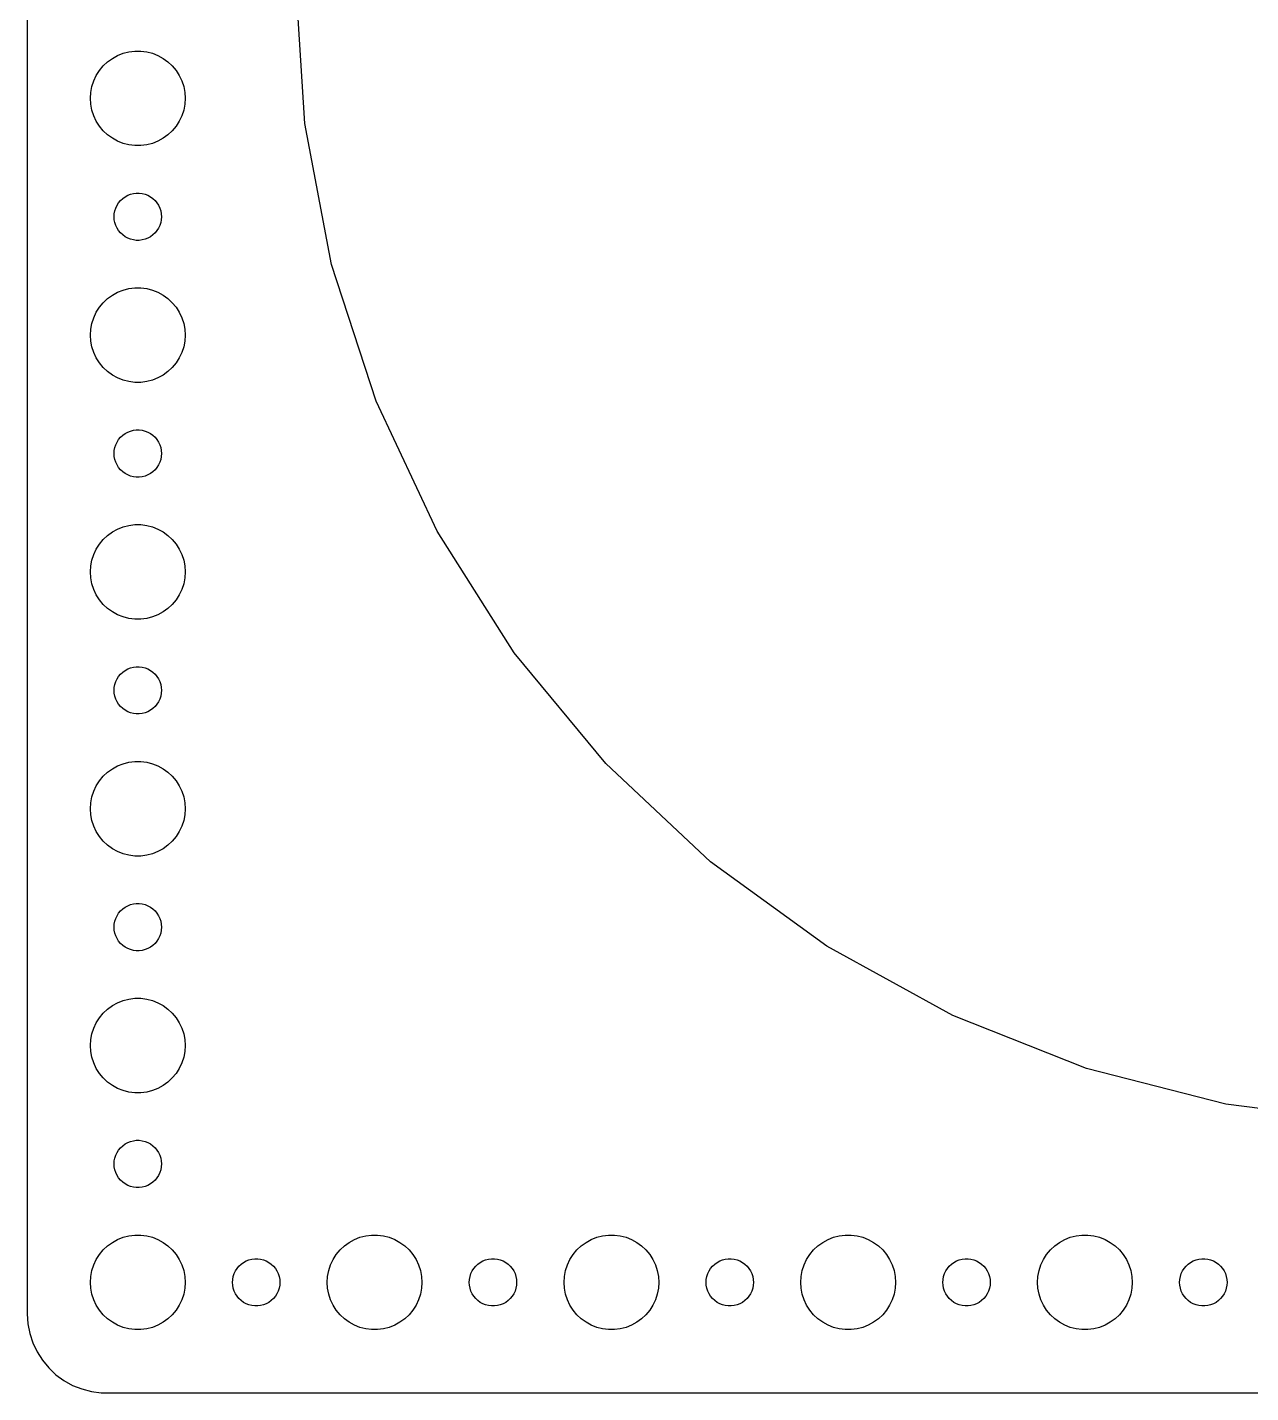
# Model space of a CAD drawing. Header units: metres. Extents: x -314 to 314, y -89 to 89.
# Drawn here: x -314.5 to -237, y -89.5 to -3 of the extents above; entities that cross this region are included whole.
import ezdxf

# ---------------------------------------------------------------- set-up
doc = ezdxf.new("R2010")
doc.units = ezdxf.units.M

msp = doc.modelspace()

# ---------------------------------------------------------------- linework, layer by layer
for p, q in [((-314.5, 84.5), (-314.5, -84.5)), ((-296.928, -9.08665), (-297.5, 0)), ((-309.687, -5.44635), (-309.412, -5.18845)), ((-309.412, -5.18845), (-309.107, -4.96701)), ((-309.107, -4.96701), (-308.777, -4.78551)), ((-308.777, -4.78551), (-308.427, -4.64682)), ((-308.427, -4.64682), (-308.062, -4.55313)), ((-308.062, -4.55313), (-307.688, -4.50591)), ((-307.688, -4.50591), (-307.312, -4.50591)), ((-307.312, -4.50591), (-306.938, -4.55313)), ((-306.938, -4.55313), (-306.573, -4.64682)), ((-306.573, -4.64682), (-306.223, -4.78551)), ((-306.223, -4.78551), (-305.893, -4.96701)), ((-305.893, -4.96701), (-305.588, -5.18845)), ((-305.588, -5.18845), (-305.313, -5.44635)), ((-310.129, -6.05473), (-309.927, -5.73663)), ((-309.927, -5.73663), (-309.687, -5.44635)), ((-305.313, -5.44635), (-305.073, -5.73663)), ((-305.073, -5.73663), (-304.871, -6.05473)), ((-310.476, -7.12399), (-310.406, -6.75392)), ((-310.406, -6.75392), (-310.289, -6.39561)), ((-310.289, -6.39561), (-310.129, -6.05473)), ((-304.871, -6.05473), (-304.711, -6.39561)), ((-304.711, -6.39561), (-304.594, -6.75392)), ((-304.594, -6.75392), (-304.524, -7.12399)), ((-310.5, -7.5), (-310.476, -7.12399)), ((-310.476, -7.87599), (-310.5, -7.5)), ((-304.524, -7.12399), (-304.5, -7.5)), ((-304.5, -7.5), (-304.524, -7.87599)), ((-310.406, -8.24606), (-310.476, -7.87599)), ((-310.289, -8.60437), (-310.406, -8.24606)), ((-310.129, -8.94525), (-310.289, -8.60437)), ((-304.711, -8.60437), (-304.871, -8.94525)), ((-304.594, -8.24606), (-304.711, -8.60437)), ((-304.524, -7.87599), (-304.594, -8.24606)), ((-309.927, -9.26335), (-310.129, -8.94525)), ((-309.687, -9.55363), (-309.927, -9.26335)), ((-305.073, -9.26335), (-305.313, -9.55363)), ((-304.871, -8.94525), (-305.073, -9.26335)), ((-295.222, -18.03), (-296.928, -9.08665)), ((-309.412, -9.81154), (-309.687, -9.55363)), ((-309.107, -10.033), (-309.412, -9.81154)), ((-308.777, -10.2145), (-309.107, -10.033)), ((-308.427, -10.3532), (-308.777, -10.2145)), ((-308.062, -10.4469), (-308.427, -10.3532)), ((-306.573, -10.3532), (-306.938, -10.4469)), ((-306.223, -10.2145), (-306.573, -10.3532)), ((-305.893, -10.033), (-306.223, -10.2145)), ((-305.588, -9.81154), (-305.893, -10.033)), ((-305.313, -9.55363), (-305.588, -9.81154)), ((-307.688, -10.4941), (-308.062, -10.4469)), ((-307.312, -10.4941), (-307.688, -10.4941)), ((-306.938, -10.4469), (-307.312, -10.4941)), ((-308.456, -13.8442), (-308.304, -13.7335)), ((-308.304, -13.7335), (-308.139, -13.6427)), ((-308.139, -13.6427), (-307.964, -13.5734)), ((-307.964, -13.5734), (-307.781, -13.5266)), ((-307.781, -13.5266), (-307.594, -13.5029)), ((-307.594, -13.5029), (-307.406, -13.5029)), ((-307.406, -13.5029), (-307.219, -13.5266)), ((-307.219, -13.5266), (-307.036, -13.5734)), ((-307.036, -13.5734), (-306.861, -13.6427)), ((-306.861, -13.6427), (-306.696, -13.7335)), ((-306.696, -13.7335), (-306.544, -13.8442)), ((-308.988, -14.812), (-308.953, -14.627)), ((-308.953, -14.627), (-308.895, -14.4478)), ((-308.895, -14.4478), (-308.814, -14.2774)), ((-308.814, -14.2774), (-308.714, -14.1183)), ((-308.714, -14.1183), (-308.593, -13.9732)), ((-308.593, -13.9732), (-308.456, -13.8442)), ((-306.544, -13.8442), (-306.407, -13.9732)), ((-306.407, -13.9732), (-306.286, -14.1183)), ((-306.286, -14.1183), (-306.186, -14.2774)), ((-306.186, -14.2774), (-306.105, -14.4478)), ((-306.105, -14.4478), (-306.047, -14.627)), ((-306.047, -14.627), (-306.012, -14.812)), ((-309, -15), (-308.988, -14.812)), ((-308.988, -15.188), (-309, -15)), ((-308.953, -15.373), (-308.988, -15.188)), ((-308.895, -15.5522), (-308.953, -15.373)), ((-308.814, -15.7226), (-308.895, -15.5522)), ((-306.105, -15.5522), (-306.186, -15.7226)), ((-306.047, -15.373), (-306.105, -15.5522)), ((-306.012, -15.188), (-306.047, -15.373)), ((-306.012, -14.812), (-306, -15)), ((-306, -15), (-306.012, -15.188)), ((-308.714, -15.8817), (-308.814, -15.7226)), ((-308.593, -16.0268), (-308.714, -15.8817)), ((-308.456, -16.1558), (-308.593, -16.0268)), ((-308.304, -16.2665), (-308.456, -16.1558)), ((-308.139, -16.3572), (-308.304, -16.2665)), ((-307.964, -16.4266), (-308.139, -16.3572)), ((-307.781, -16.4734), (-307.964, -16.4266)), ((-307.036, -16.4266), (-307.219, -16.4734)), ((-306.861, -16.3572), (-307.036, -16.4266)), ((-306.696, -16.2665), (-306.861, -16.3572)), ((-306.544, -16.1558), (-306.696, -16.2665)), ((-306.407, -16.0268), (-306.544, -16.1558)), ((-306.286, -15.8817), (-306.407, -16.0268)), ((-306.186, -15.7226), (-306.286, -15.8817)), ((-307.594, -16.497), (-307.781, -16.4734)), ((-307.406, -16.497), (-307.594, -16.497)), ((-307.219, -16.4734), (-307.406, -16.497)), ((-292.409, -26.689), (-295.222, -18.03)), ((-309.107, -19.967), (-308.777, -19.7855)), ((-308.777, -19.7855), (-308.427, -19.6468)), ((-308.427, -19.6468), (-308.062, -19.5531)), ((-308.062, -19.5531), (-307.688, -19.5059)), ((-307.688, -19.5059), (-307.312, -19.5059)), ((-307.312, -19.5059), (-306.938, -19.5531)), ((-306.938, -19.5531), (-306.573, -19.6468)), ((-306.573, -19.6468), (-306.223, -19.7855)), ((-306.223, -19.7855), (-305.893, -19.967)), ((-310.129, -21.0547), (-309.927, -20.7366)), ((-309.927, -20.7366), (-309.687, -20.4464)), ((-309.687, -20.4464), (-309.412, -20.1884)), ((-309.412, -20.1884), (-309.107, -19.967)), ((-305.893, -19.967), (-305.588, -20.1884)), ((-305.588, -20.1884), (-305.313, -20.4464)), ((-305.313, -20.4464), (-305.073, -20.7366)), ((-305.073, -20.7366), (-304.871, -21.0547)), ((-310.406, -21.7539), (-310.289, -21.3956)), ((-310.289, -21.3956), (-310.129, -21.0547)), ((-304.871, -21.0547), (-304.711, -21.3956)), ((-304.711, -21.3956), (-304.594, -21.7539)), ((-310.5, -22.5), (-310.476, -22.124)), ((-310.476, -22.124), (-310.406, -21.7539)), ((-304.594, -21.7539), (-304.524, -22.124)), ((-304.524, -22.124), (-304.5, -22.5)), ((-310.476, -22.876), (-310.5, -22.5)), ((-310.406, -23.2461), (-310.476, -22.876)), ((-310.289, -23.6044), (-310.406, -23.2461)), ((-304.594, -23.2461), (-304.711, -23.6044)), ((-304.524, -22.876), (-304.594, -23.2461)), ((-304.5, -22.5), (-304.524, -22.876)), ((-310.129, -23.9453), (-310.289, -23.6044)), ((-309.927, -24.2634), (-310.129, -23.9453)), ((-304.871, -23.9453), (-305.073, -24.2634)), ((-304.711, -23.6044), (-304.871, -23.9453)), ((-309.687, -24.5536), (-309.927, -24.2634)), ((-309.412, -24.8115), (-309.687, -24.5536)), ((-309.107, -25.033), (-309.412, -24.8115)), ((-308.777, -25.2145), (-309.107, -25.033)), ((-305.893, -25.033), (-306.223, -25.2145)), ((-305.588, -24.8115), (-305.893, -25.033)), ((-305.313, -24.5536), (-305.588, -24.8115)), ((-305.073, -24.2634), (-305.313, -24.5536)), ((-308.427, -25.3532), (-308.777, -25.2145)), ((-308.062, -25.4469), (-308.427, -25.3532)), ((-307.688, -25.4941), (-308.062, -25.4469)), ((-307.312, -25.4941), (-307.688, -25.4941)), ((-306.938, -25.4469), (-307.312, -25.4941)), ((-306.573, -25.3532), (-306.938, -25.4469)), ((-306.223, -25.2145), (-306.573, -25.3532)), ((-288.532, -34.9271), (-292.409, -26.689)), ((-307.964, -28.5734), (-307.781, -28.5266)), ((-307.781, -28.5266), (-307.594, -28.503)), ((-307.594, -28.503), (-307.406, -28.503)), ((-307.406, -28.503), (-307.219, -28.5266)), ((-307.219, -28.5266), (-307.036, -28.5734)), ((-308.895, -29.4478), (-308.814, -29.2774)), ((-308.814, -29.2774), (-308.714, -29.1183)), ((-308.714, -29.1183), (-308.593, -28.9732)), ((-308.593, -28.9732), (-308.456, -28.8442)), ((-308.456, -28.8442), (-308.304, -28.7335)), ((-308.304, -28.7335), (-308.139, -28.6427)), ((-308.139, -28.6427), (-307.964, -28.5734)), ((-307.036, -28.5734), (-306.861, -28.6427)), ((-306.861, -28.6427), (-306.696, -28.7335)), ((-306.696, -28.7335), (-306.544, -28.8442)), ((-306.544, -28.8442), (-306.407, -28.9732)), ((-306.407, -28.9732), (-306.286, -29.1183)), ((-306.286, -29.1183), (-306.186, -29.2774)), ((-306.186, -29.2774), (-306.105, -29.4478)), ((-309, -30), (-308.988, -29.812)), ((-308.988, -30.188), (-309, -30)), ((-308.988, -29.812), (-308.953, -29.627)), ((-308.953, -30.373), (-308.988, -30.188)), ((-308.953, -29.627), (-308.895, -29.4478)), ((-306.105, -29.4478), (-306.047, -29.627)), ((-306.047, -29.627), (-306.012, -29.812)), ((-306.012, -30.188), (-306.047, -30.373)), ((-306.012, -29.812), (-306, -30)), ((-306, -30), (-306.012, -30.188)), ((-308.895, -30.5522), (-308.953, -30.373)), ((-308.814, -30.7226), (-308.895, -30.5522)), ((-308.714, -30.8817), (-308.814, -30.7226)), ((-308.593, -31.0268), (-308.714, -30.8817)), ((-308.456, -31.1558), (-308.593, -31.0268)), ((-306.407, -31.0268), (-306.544, -31.1558)), ((-306.286, -30.8817), (-306.407, -31.0268)), ((-306.186, -30.7226), (-306.286, -30.8817)), ((-306.105, -30.5522), (-306.186, -30.7226)), ((-306.047, -30.373), (-306.105, -30.5522)), ((-308.304, -31.2665), (-308.456, -31.1558)), ((-308.139, -31.3572), (-308.304, -31.2665)), ((-307.964, -31.4266), (-308.139, -31.3572)), ((-307.781, -31.4734), (-307.964, -31.4266)), ((-307.594, -31.497), (-307.781, -31.4734)), ((-307.406, -31.497), (-307.594, -31.497)), ((-307.219, -31.4734), (-307.406, -31.497)), ((-307.036, -31.4266), (-307.219, -31.4734)), ((-306.861, -31.3572), (-307.036, -31.4266)), ((-306.696, -31.2665), (-306.861, -31.3572)), ((-306.544, -31.1558), (-306.696, -31.2665)), ((-308.427, -34.6468), (-308.062, -34.5531)), ((-308.062, -34.5531), (-307.688, -34.5059)), ((-307.688, -34.5059), (-307.312, -34.5059)), ((-307.312, -34.5059), (-306.938, -34.5531)), ((-306.938, -34.5531), (-306.573, -34.6468)), ((-309.927, -35.7366), (-309.687, -35.4464)), ((-309.687, -35.4464), (-309.412, -35.1885)), ((-309.412, -35.1885), (-309.107, -34.967)), ((-309.107, -34.967), (-308.777, -34.7855)), ((-308.777, -34.7855), (-308.427, -34.6468)), ((-306.573, -34.6468), (-306.223, -34.7855)), ((-306.223, -34.7855), (-305.893, -34.967)), ((-305.893, -34.967), (-305.588, -35.1885)), ((-305.588, -35.1885), (-305.313, -35.4464)), ((-305.313, -35.4464), (-305.073, -35.7366)), ((-283.654, -42.6144), (-288.532, -34.9271)), ((-310.289, -36.3956), (-310.129, -36.0547)), ((-310.129, -36.0547), (-309.927, -35.7366)), ((-305.073, -35.7366), (-304.871, -36.0547)), ((-304.871, -36.0547), (-304.711, -36.3956)), ((-310.5, -37.5), (-310.476, -37.124)), ((-310.476, -37.124), (-310.406, -36.7539)), ((-310.406, -36.7539), (-310.289, -36.3956)), ((-304.711, -36.3956), (-304.594, -36.7539)), ((-304.594, -36.7539), (-304.524, -37.124)), ((-304.524, -37.124), (-304.5, -37.5)), ((-310.476, -37.876), (-310.5, -37.5)), ((-310.406, -38.2461), (-310.476, -37.876)), ((-304.524, -37.876), (-304.594, -38.2461)), ((-304.5, -37.5), (-304.524, -37.876)), ((-310.289, -38.6044), (-310.406, -38.2461)), ((-310.129, -38.9453), (-310.289, -38.6044)), ((-304.711, -38.6044), (-304.871, -38.9453)), ((-304.594, -38.2461), (-304.711, -38.6044)), ((-309.927, -39.2634), (-310.129, -38.9453)), ((-309.687, -39.5536), (-309.927, -39.2634)), ((-309.412, -39.8115), (-309.687, -39.5536)), ((-305.313, -39.5536), (-305.588, -39.8115)), ((-305.073, -39.2634), (-305.313, -39.5536)), ((-304.871, -38.9453), (-305.073, -39.2634)), ((-309.107, -40.033), (-309.412, -39.8115)), ((-308.777, -40.2145), (-309.107, -40.033)), ((-308.427, -40.3532), (-308.777, -40.2145)), ((-308.062, -40.4469), (-308.427, -40.3532)), ((-307.688, -40.4941), (-308.062, -40.4469)), ((-307.312, -40.4941), (-307.688, -40.4941)), ((-306.938, -40.4469), (-307.312, -40.4941)), ((-306.573, -40.3532), (-306.938, -40.4469)), ((-306.223, -40.2145), (-306.573, -40.3532)), ((-305.893, -40.033), (-306.223, -40.2145)), ((-305.588, -39.8115), (-305.893, -40.033)), ((-277.85, -49.6297), (-283.654, -42.6144)), ((-308.714, -44.1183), (-308.593, -43.9732)), ((-308.593, -43.9732), (-308.456, -43.8442)), ((-308.456, -43.8442), (-308.304, -43.7335)), ((-308.304, -43.7335), (-308.139, -43.6428)), ((-308.139, -43.6428), (-307.964, -43.5734)), ((-307.964, -43.5734), (-307.781, -43.5266)), ((-307.781, -43.5266), (-307.594, -43.503)), ((-307.594, -43.503), (-307.406, -43.503)), ((-307.406, -43.503), (-307.219, -43.5266)), ((-307.219, -43.5266), (-307.036, -43.5734)), ((-307.036, -43.5734), (-306.861, -43.6428)), ((-306.861, -43.6428), (-306.696, -43.7335)), ((-306.696, -43.7335), (-306.544, -43.8442)), ((-306.544, -43.8442), (-306.407, -43.9732)), ((-306.407, -43.9732), (-306.286, -44.1183)), ((-309, -45), (-308.988, -44.812)), ((-308.988, -44.812), (-308.953, -44.627)), ((-308.953, -44.627), (-308.895, -44.4478)), ((-308.895, -44.4478), (-308.814, -44.2774)), ((-308.814, -44.2774), (-308.714, -44.1183)), ((-306.286, -44.1183), (-306.186, -44.2774)), ((-306.186, -44.2774), (-306.105, -44.4478)), ((-306.105, -44.4478), (-306.047, -44.627)), ((-306.047, -44.627), (-306.012, -44.812)), ((-306.012, -44.812), (-306, -45)), ((-308.988, -45.188), (-309, -45)), ((-308.953, -45.373), (-308.988, -45.188)), ((-308.895, -45.5522), (-308.953, -45.373)), ((-308.814, -45.7226), (-308.895, -45.5522)), ((-308.714, -45.8817), (-308.814, -45.7226)), ((-306.186, -45.7226), (-306.286, -45.8817)), ((-306.105, -45.5522), (-306.186, -45.7226)), ((-306.047, -45.373), (-306.105, -45.5522)), ((-306.012, -45.188), (-306.047, -45.373)), ((-306, -45), (-306.012, -45.188)), ((-308.593, -46.0268), (-308.714, -45.8817)), ((-308.456, -46.1558), (-308.593, -46.0268)), ((-308.304, -46.2665), (-308.456, -46.1558)), ((-308.139, -46.3572), (-308.304, -46.2665)), ((-307.964, -46.4266), (-308.139, -46.3572)), ((-307.781, -46.4734), (-307.964, -46.4266)), ((-307.594, -46.497), (-307.781, -46.4734)), ((-307.406, -46.497), (-307.594, -46.497)), ((-307.219, -46.4734), (-307.406, -46.497)), ((-307.036, -46.4266), (-307.219, -46.4734)), ((-306.861, -46.3572), (-307.036, -46.4266)), ((-306.696, -46.2665), (-306.861, -46.3572)), ((-306.544, -46.1558), (-306.696, -46.2665)), ((-306.407, -46.0268), (-306.544, -46.1558)), ((-306.286, -45.8817), (-306.407, -46.0268)), ((-309.412, -50.1885), (-309.107, -49.967)), ((-309.107, -49.967), (-308.777, -49.7855)), ((-308.777, -49.7855), (-308.427, -49.6468)), ((-308.427, -49.6468), (-308.062, -49.5531)), ((-308.062, -49.5531), (-307.688, -49.5059)), ((-307.688, -49.5059), (-307.312, -49.5059)), ((-307.312, -49.5059), (-306.938, -49.5531)), ((-306.938, -49.5531), (-306.573, -49.6468)), ((-306.573, -49.6468), (-306.223, -49.7855)), ((-306.223, -49.7855), (-305.893, -49.967)), ((-305.893, -49.967), (-305.588, -50.1885)), ((-271.213, -55.8622), (-277.85, -49.6297)), ((-310.129, -51.0547), (-309.927, -50.7366)), ((-309.927, -50.7366), (-309.687, -50.4464)), ((-309.687, -50.4464), (-309.412, -50.1885)), ((-305.588, -50.1885), (-305.313, -50.4464)), ((-305.313, -50.4464), (-305.073, -50.7366)), ((-305.073, -50.7366), (-304.871, -51.0547)), ((-310.476, -52.124), (-310.406, -51.7539)), ((-310.406, -51.7539), (-310.289, -51.3956)), ((-310.289, -51.3956), (-310.129, -51.0547)), ((-304.871, -51.0547), (-304.711, -51.3956)), ((-304.711, -51.3956), (-304.594, -51.7539)), ((-304.594, -51.7539), (-304.524, -52.124)), ((-310.5, -52.5), (-310.476, -52.124)), ((-310.476, -52.876), (-310.5, -52.5)), ((-304.524, -52.124), (-304.5, -52.5)), ((-304.5, -52.5), (-304.524, -52.876)), ((-310.406, -53.2461), (-310.476, -52.876)), ((-310.289, -53.6044), (-310.406, -53.2461)), ((-310.129, -53.9453), (-310.289, -53.6044)), ((-304.711, -53.6044), (-304.871, -53.9453)), ((-304.594, -53.2461), (-304.711, -53.6044)), ((-304.524, -52.876), (-304.594, -53.2461)), ((-309.927, -54.2634), (-310.129, -53.9453)), ((-309.687, -54.5536), (-309.927, -54.2634)), ((-305.073, -54.2634), (-305.313, -54.5536)), ((-304.871, -53.9453), (-305.073, -54.2634)), ((-309.412, -54.8115), (-309.687, -54.5536)), ((-309.107, -55.033), (-309.412, -54.8115)), ((-308.777, -55.2145), (-309.107, -55.033)), ((-308.427, -55.3532), (-308.777, -55.2145)), ((-306.223, -55.2145), (-306.573, -55.3532)), ((-305.893, -55.033), (-306.223, -55.2145)), ((-305.588, -54.8115), (-305.893, -55.033)), ((-305.313, -54.5536), (-305.588, -54.8115)), ((-308.062, -55.4469), (-308.427, -55.3532)), ((-307.688, -55.4941), (-308.062, -55.4469)), ((-307.312, -55.4941), (-307.688, -55.4941)), ((-306.938, -55.4469), (-307.312, -55.4941)), ((-306.573, -55.3532), (-306.938, -55.4469)), ((-263.847, -61.2138), (-271.213, -55.8622)), ((-308.456, -58.8442), (-308.304, -58.7335)), ((-308.304, -58.7335), (-308.139, -58.6428)), ((-308.139, -58.6428), (-307.964, -58.5734)), ((-307.964, -58.5734), (-307.781, -58.5266)), ((-307.781, -58.5266), (-307.594, -58.503)), ((-307.594, -58.503), (-307.406, -58.503)), ((-307.406, -58.503), (-307.219, -58.5266)), ((-307.219, -58.5266), (-307.036, -58.5734)), ((-307.036, -58.5734), (-306.861, -58.6428)), ((-306.861, -58.6428), (-306.696, -58.7335)), ((-306.696, -58.7335), (-306.544, -58.8442)), ((-308.988, -59.812), (-308.953, -59.627)), ((-308.953, -59.627), (-308.895, -59.4478)), ((-308.895, -59.4478), (-308.814, -59.2774)), ((-308.814, -59.2774), (-308.714, -59.1183)), ((-308.714, -59.1183), (-308.593, -58.9732)), ((-308.593, -58.9732), (-308.456, -58.8442)), ((-306.544, -58.8442), (-306.407, -58.9732)), ((-306.407, -58.9732), (-306.286, -59.1183)), ((-306.286, -59.1183), (-306.186, -59.2774)), ((-306.186, -59.2774), (-306.105, -59.4478)), ((-306.105, -59.4478), (-306.047, -59.627)), ((-306.047, -59.627), (-306.012, -59.812)), ((-309, -60), (-308.988, -59.812)), ((-308.988, -60.188), (-309, -60)), ((-308.953, -60.373), (-308.988, -60.188)), ((-308.895, -60.5522), (-308.953, -60.373)), ((-306.047, -60.373), (-306.105, -60.5522)), ((-306.012, -60.188), (-306.047, -60.373)), ((-306.012, -59.812), (-306, -60)), ((-306, -60), (-306.012, -60.188)), ((-308.814, -60.7226), (-308.895, -60.5522)), ((-308.714, -60.8817), (-308.814, -60.7226)), ((-308.593, -61.0268), (-308.714, -60.8817)), ((-308.456, -61.1558), (-308.593, -61.0268)), ((-308.304, -61.2665), (-308.456, -61.1558)), ((-308.139, -61.3572), (-308.304, -61.2665)), ((-307.964, -61.4266), (-308.139, -61.3572)), ((-306.861, -61.3572), (-307.036, -61.4266)), ((-306.696, -61.2665), (-306.861, -61.3572)), ((-306.544, -61.1558), (-306.696, -61.2665)), ((-306.407, -61.0268), (-306.544, -61.1558)), ((-306.286, -60.8817), (-306.407, -61.0268)), ((-306.186, -60.7226), (-306.286, -60.8817)), ((-306.105, -60.5522), (-306.186, -60.7226)), ((-255.869, -65.6), (-263.847, -61.2138)), ((-307.781, -61.4734), (-307.964, -61.4266)), ((-307.594, -61.497), (-307.781, -61.4734)), ((-307.406, -61.497), (-307.594, -61.497)), ((-307.219, -61.4734), (-307.406, -61.497)), ((-307.036, -61.4266), (-307.219, -61.4734)), ((-309.107, -64.967), (-308.777, -64.7855)), ((-308.777, -64.7855), (-308.427, -64.6468)), ((-308.427, -64.6468), (-308.062, -64.5531)), ((-308.062, -64.5531), (-307.688, -64.5059)), ((-307.688, -64.5059), (-307.312, -64.5059)), ((-307.312, -64.5059), (-306.938, -64.5531)), ((-306.938, -64.5531), (-306.573, -64.6468)), ((-306.573, -64.6468), (-306.223, -64.7855)), ((-306.223, -64.7855), (-305.893, -64.967)), ((-309.927, -65.7366), (-309.687, -65.4464)), ((-309.687, -65.4464), (-309.412, -65.1885)), ((-309.412, -65.1885), (-309.107, -64.967)), ((-305.893, -64.967), (-305.588, -65.1885)), ((-305.588, -65.1885), (-305.313, -65.4464)), ((-305.313, -65.4464), (-305.073, -65.7366)), ((-247.404, -68.9516), (-255.869, -65.6)), ((-310.406, -66.7539), (-310.289, -66.3956)), ((-310.289, -66.3956), (-310.129, -66.0547)), ((-310.129, -66.0547), (-309.927, -65.7366)), ((-305.073, -65.7366), (-304.871, -66.0547)), ((-304.871, -66.0547), (-304.711, -66.3956)), ((-304.711, -66.3956), (-304.594, -66.7539)), ((-310.5, -67.5), (-310.476, -67.124)), ((-310.476, -67.124), (-310.406, -66.7539)), ((-304.594, -66.7539), (-304.524, -67.124)), ((-304.524, -67.124), (-304.5, -67.5)), ((-310.476, -67.876), (-310.5, -67.5)), ((-310.406, -68.2461), (-310.476, -67.876)), ((-310.289, -68.6044), (-310.406, -68.2461)), ((-304.594, -68.2461), (-304.711, -68.6044)), ((-304.524, -67.876), (-304.594, -68.2461)), ((-304.5, -67.5), (-304.524, -67.876)), ((-310.129, -68.9453), (-310.289, -68.6044)), ((-309.927, -69.2634), (-310.129, -68.9453)), ((-304.871, -68.9453), (-305.073, -69.2634)), ((-304.711, -68.6044), (-304.871, -68.9453)), ((-238.585, -71.2158), (-247.404, -68.9516)), ((-309.687, -69.5536), (-309.927, -69.2634)), ((-309.412, -69.8115), (-309.687, -69.5536)), ((-309.107, -70.033), (-309.412, -69.8115)), ((-308.777, -70.2145), (-309.107, -70.033)), ((-305.893, -70.033), (-306.223, -70.2145)), ((-305.588, -69.8115), (-305.893, -70.033)), ((-305.313, -69.5536), (-305.588, -69.8115)), ((-305.073, -69.2634), (-305.313, -69.5536)), ((-308.427, -70.3532), (-308.777, -70.2145)), ((-308.062, -70.4469), (-308.427, -70.3532)), ((-307.688, -70.4941), (-308.062, -70.4469)), ((-307.312, -70.4941), (-307.688, -70.4941)), ((-306.938, -70.4469), (-307.312, -70.4941)), ((-306.573, -70.3532), (-306.938, -70.4469)), ((-306.223, -70.2145), (-306.573, -70.3532)), ((-229.552, -72.3569), (-238.585, -71.2158)), ((-307.781, -73.5266), (-307.594, -73.503)), ((-307.594, -73.503), (-307.406, -73.503)), ((-307.406, -73.503), (-307.219, -73.5266)), ((-308.895, -74.4478), (-308.814, -74.2774)), ((-308.814, -74.2774), (-308.714, -74.1183)), ((-308.714, -74.1183), (-308.593, -73.9732)), ((-308.593, -73.9732), (-308.456, -73.8442)), ((-308.456, -73.8442), (-308.304, -73.7335)), ((-308.304, -73.7335), (-308.139, -73.6428)), ((-308.139, -73.6428), (-307.964, -73.5734)), ((-307.964, -73.5734), (-307.781, -73.5266)), ((-307.219, -73.5266), (-307.036, -73.5734)), ((-307.036, -73.5734), (-306.861, -73.6428)), ((-306.861, -73.6428), (-306.696, -73.7335)), ((-306.696, -73.7335), (-306.544, -73.8442)), ((-306.544, -73.8442), (-306.407, -73.9732)), ((-306.407, -73.9732), (-306.286, -74.1183)), ((-306.286, -74.1183), (-306.186, -74.2774)), ((-306.186, -74.2774), (-306.105, -74.4478)), ((-309, -75), (-308.988, -74.812)), ((-308.988, -75.188), (-309, -75)), ((-308.988, -74.812), (-308.953, -74.627)), ((-308.953, -75.373), (-308.988, -75.188)), ((-308.953, -74.627), (-308.895, -74.4478)), ((-306.105, -74.4478), (-306.047, -74.627)), ((-306.047, -74.627), (-306.012, -74.812)), ((-306.012, -75.188), (-306.047, -75.373)), ((-306.012, -74.812), (-306, -75)), ((-306, -75), (-306.012, -75.188)), ((-308.895, -75.5522), (-308.953, -75.373)), ((-308.814, -75.7226), (-308.895, -75.5522)), ((-308.714, -75.8817), (-308.814, -75.7226)), ((-308.593, -76.0268), (-308.714, -75.8817)), ((-308.456, -76.1558), (-308.593, -76.0268)), ((-306.407, -76.0268), (-306.544, -76.1558)), ((-306.286, -75.8817), (-306.407, -76.0268)), ((-306.186, -75.7226), (-306.286, -75.8817)), ((-306.105, -75.5522), (-306.186, -75.7226)), ((-306.047, -75.373), (-306.105, -75.5522)), ((-308.304, -76.2665), (-308.456, -76.1558)), ((-308.139, -76.3572), (-308.304, -76.2665)), ((-307.964, -76.4266), (-308.139, -76.3572)), ((-307.781, -76.4734), (-307.964, -76.4266)), ((-307.594, -76.497), (-307.781, -76.4734)), ((-307.406, -76.497), (-307.594, -76.497)), ((-307.219, -76.4734), (-307.406, -76.497)), ((-307.036, -76.4266), (-307.219, -76.4734)), ((-306.861, -76.3572), (-307.036, -76.4266)), ((-306.696, -76.2665), (-306.861, -76.3572)), ((-306.544, -76.1558), (-306.696, -76.2665)), ((-308.427, -79.6468), (-308.062, -79.5531)), ((-308.062, -79.5531), (-307.688, -79.5059)), ((-307.688, -79.5059), (-307.312, -79.5059)), ((-307.312, -79.5059), (-306.938, -79.5531)), ((-306.938, -79.5531), (-306.573, -79.6468)), ((-293.427, -79.6468), (-293.062, -79.5531)), ((-293.062, -79.5531), (-292.688, -79.5059)), ((-292.688, -79.5059), (-292.312, -79.5059)), ((-292.312, -79.5059), (-291.938, -79.5531)), ((-291.938, -79.5531), (-291.573, -79.6468)), ((-278.427, -79.6468), (-278.062, -79.5531)), ((-278.062, -79.5531), (-277.688, -79.5059)), ((-277.688, -79.5059), (-277.312, -79.5059)), ((-277.312, -79.5059), (-276.938, -79.5531)), ((-276.938, -79.5531), (-276.573, -79.6468)), ((-263.427, -79.6468), (-263.062, -79.5531)), ((-263.062, -79.5531), (-262.688, -79.5059)), ((-262.688, -79.5059), (-262.312, -79.5059)), ((-262.312, -79.5059), (-261.938, -79.5531)), ((-261.938, -79.5531), (-261.573, -79.6468)), ((-248.427, -79.6468), (-248.062, -79.5531)), ((-248.062, -79.5531), (-247.688, -79.5059)), ((-247.688, -79.5059), (-247.312, -79.5059)), ((-247.312, -79.5059), (-246.938, -79.5531)), ((-246.938, -79.5531), (-246.573, -79.6468)), ((-309.687, -80.4464), (-309.412, -80.1885)), ((-309.412, -80.1885), (-309.107, -79.967)), ((-309.107, -79.967), (-308.777, -79.7855)), ((-308.777, -79.7855), (-308.427, -79.6468)), ((-306.573, -79.6468), (-306.223, -79.7855)), ((-306.223, -79.7855), (-305.893, -79.967)), ((-305.893, -79.967), (-305.588, -80.1885)), ((-305.588, -80.1885), (-305.313, -80.4464)), ((-294.687, -80.4464), (-294.412, -80.1885)), ((-294.412, -80.1885), (-294.107, -79.967)), ((-294.107, -79.967), (-293.777, -79.7855)), ((-293.777, -79.7855), (-293.427, -79.6468)), ((-291.573, -79.6468), (-291.223, -79.7855)), ((-291.223, -79.7855), (-290.893, -79.967)), ((-290.893, -79.967), (-290.588, -80.1885)), ((-290.588, -80.1885), (-290.313, -80.4464)), ((-279.687, -80.4464), (-279.412, -80.1885)), ((-279.412, -80.1885), (-279.107, -79.967)), ((-279.107, -79.967), (-278.777, -79.7855)), ((-278.777, -79.7855), (-278.427, -79.6468)), ((-276.573, -79.6468), (-276.223, -79.7855)), ((-276.223, -79.7855), (-275.893, -79.967)), ((-275.893, -79.967), (-275.588, -80.1885)), ((-275.588, -80.1885), (-275.313, -80.4464)), ((-264.687, -80.4464), (-264.412, -80.1885)), ((-264.412, -80.1885), (-264.107, -79.967)), ((-264.107, -79.967), (-263.777, -79.7855)), ((-263.777, -79.7855), (-263.427, -79.6468)), ((-261.573, -79.6468), (-261.223, -79.7855)), ((-261.223, -79.7855), (-260.893, -79.967)), ((-260.893, -79.967), (-260.588, -80.1885)), ((-260.588, -80.1885), (-260.313, -80.4464)), ((-249.687, -80.4464), (-249.412, -80.1885)), ((-249.412, -80.1885), (-249.107, -79.967)), ((-249.107, -79.967), (-248.777, -79.7855)), ((-248.777, -79.7855), (-248.427, -79.6468)), ((-246.573, -79.6468), (-246.223, -79.7855)), ((-246.223, -79.7855), (-245.893, -79.967)), ((-245.893, -79.967), (-245.588, -80.1885)), ((-245.588, -80.1885), (-245.313, -80.4464)), ((-310.289, -81.3956), (-310.129, -81.0547)), ((-310.129, -81.0547), (-309.927, -80.7366)), ((-309.927, -80.7366), (-309.687, -80.4464)), ((-305.313, -80.4464), (-305.073, -80.7366)), ((-305.073, -80.7366), (-304.871, -81.0547)), ((-304.871, -81.0547), (-304.711, -81.3956)), ((-300.956, -81.3442), (-300.804, -81.2335)), ((-300.804, -81.2335), (-300.639, -81.1428)), ((-300.639, -81.1428), (-300.464, -81.0734)), ((-300.464, -81.0734), (-300.281, -81.0266)), ((-300.281, -81.0266), (-300.094, -81.003)), ((-300.094, -81.003), (-299.906, -81.003)), ((-299.906, -81.003), (-299.719, -81.0266)), ((-299.719, -81.0266), (-299.536, -81.0734)), ((-299.536, -81.0734), (-299.361, -81.1428)), ((-299.361, -81.1428), (-299.196, -81.2335)), ((-299.196, -81.2335), (-299.044, -81.3442)), ((-295.289, -81.3956), (-295.129, -81.0547)), ((-295.129, -81.0547), (-294.927, -80.7366)), ((-294.927, -80.7366), (-294.687, -80.4464)), ((-290.313, -80.4464), (-290.073, -80.7366)), ((-290.073, -80.7366), (-289.871, -81.0547)), ((-289.871, -81.0547), (-289.711, -81.3956)), ((-285.956, -81.3442), (-285.804, -81.2335)), ((-285.804, -81.2335), (-285.639, -81.1428)), ((-285.639, -81.1428), (-285.464, -81.0734)), ((-285.464, -81.0734), (-285.281, -81.0266)), ((-285.281, -81.0266), (-285.094, -81.003)), ((-285.094, -81.003), (-284.906, -81.003)), ((-284.906, -81.003), (-284.719, -81.0266)), ((-284.719, -81.0266), (-284.536, -81.0734)), ((-284.536, -81.0734), (-284.361, -81.1428)), ((-284.361, -81.1428), (-284.196, -81.2335)), ((-284.196, -81.2335), (-284.044, -81.3442)), ((-280.289, -81.3956), (-280.129, -81.0547)), ((-280.129, -81.0547), (-279.927, -80.7366)), ((-279.927, -80.7366), (-279.687, -80.4464)), ((-275.313, -80.4464), (-275.073, -80.7366)), ((-275.073, -80.7366), (-274.871, -81.0547)), ((-274.871, -81.0547), (-274.711, -81.3956)), ((-270.956, -81.3442), (-270.804, -81.2335)), ((-270.804, -81.2335), (-270.639, -81.1428)), ((-270.639, -81.1428), (-270.464, -81.0734)), ((-270.464, -81.0734), (-270.281, -81.0266)), ((-270.281, -81.0266), (-270.094, -81.003)), ((-270.094, -81.003), (-269.906, -81.003)), ((-269.906, -81.003), (-269.719, -81.0266)), ((-269.719, -81.0266), (-269.536, -81.0734)), ((-269.536, -81.0734), (-269.361, -81.1428)), ((-269.361, -81.1428), (-269.196, -81.2335)), ((-269.196, -81.2335), (-269.044, -81.3442)), ((-265.289, -81.3956), (-265.129, -81.0547)), ((-265.129, -81.0547), (-264.927, -80.7366)), ((-264.927, -80.7366), (-264.687, -80.4464)), ((-260.313, -80.4464), (-260.073, -80.7366)), ((-260.073, -80.7366), (-259.871, -81.0547)), ((-259.871, -81.0547), (-259.711, -81.3956)), ((-255.956, -81.3442), (-255.804, -81.2335)), ((-255.804, -81.2335), (-255.639, -81.1428)), ((-255.639, -81.1428), (-255.464, -81.0734)), ((-255.464, -81.0734), (-255.281, -81.0266)), ((-255.281, -81.0266), (-255.094, -81.003)), ((-255.094, -81.003), (-254.906, -81.003)), ((-254.906, -81.003), (-254.719, -81.0266)), ((-254.719, -81.0266), (-254.536, -81.0734)), ((-254.536, -81.0734), (-254.361, -81.1428)), ((-254.361, -81.1428), (-254.196, -81.2335)), ((-254.196, -81.2335), (-254.044, -81.3442)), ((-250.289, -81.3956), (-250.129, -81.0547)), ((-250.129, -81.0547), (-249.927, -80.7366)), ((-249.927, -80.7366), (-249.687, -80.4464)), ((-245.313, -80.4464), (-245.073, -80.7366)), ((-245.073, -80.7366), (-244.871, -81.0547)), ((-244.871, -81.0547), (-244.711, -81.3956)), ((-240.956, -81.3442), (-240.804, -81.2335)), ((-240.804, -81.2335), (-240.639, -81.1428)), ((-240.639, -81.1428), (-240.464, -81.0734)), ((-240.464, -81.0734), (-240.281, -81.0266)), ((-240.281, -81.0266), (-240.094, -81.003)), ((-240.094, -81.003), (-239.906, -81.003)), ((-239.906, -81.003), (-239.719, -81.0266)), ((-239.719, -81.0266), (-239.536, -81.0734)), ((-239.536, -81.0734), (-239.361, -81.1428)), ((-239.361, -81.1428), (-239.196, -81.2335)), ((-239.196, -81.2335), (-239.044, -81.3442)), ((-310.5, -82.5), (-310.476, -82.124)), ((-310.476, -82.124), (-310.406, -81.7539)), ((-310.406, -81.7539), (-310.289, -81.3956)), ((-304.711, -81.3956), (-304.594, -81.7539)), ((-304.594, -81.7539), (-304.524, -82.124)), ((-304.524, -82.124), (-304.5, -82.5)), ((-301.488, -82.312), (-301.453, -82.127)), ((-301.453, -82.127), (-301.395, -81.9478)), ((-301.395, -81.9478), (-301.314, -81.7774)), ((-301.314, -81.7774), (-301.214, -81.6183)), ((-301.214, -81.6183), (-301.093, -81.4732)), ((-301.093, -81.4732), (-300.956, -81.3442)), ((-299.044, -81.3442), (-298.907, -81.4732)), ((-298.907, -81.4732), (-298.786, -81.6183)), ((-298.786, -81.6183), (-298.686, -81.7774)), ((-298.686, -81.7774), (-298.605, -81.9478)), ((-298.605, -81.9478), (-298.547, -82.127)), ((-298.547, -82.127), (-298.512, -82.312)), ((-295.5, -82.5), (-295.476, -82.124)), ((-295.476, -82.124), (-295.406, -81.7539)), ((-295.406, -81.7539), (-295.289, -81.3956)), ((-289.711, -81.3956), (-289.594, -81.7539)), ((-289.594, -81.7539), (-289.524, -82.124)), ((-289.524, -82.124), (-289.5, -82.5)), ((-286.488, -82.312), (-286.453, -82.127)), ((-286.453, -82.127), (-286.395, -81.9478)), ((-286.395, -81.9478), (-286.314, -81.7774)), ((-286.314, -81.7774), (-286.214, -81.6183)), ((-286.214, -81.6183), (-286.093, -81.4732)), ((-286.093, -81.4732), (-285.956, -81.3442)), ((-284.044, -81.3442), (-283.907, -81.4732)), ((-283.907, -81.4732), (-283.786, -81.6183)), ((-283.786, -81.6183), (-283.686, -81.7774)), ((-283.686, -81.7774), (-283.605, -81.9478)), ((-283.605, -81.9478), (-283.547, -82.127)), ((-283.547, -82.127), (-283.512, -82.312)), ((-280.5, -82.5), (-280.476, -82.124)), ((-280.476, -82.124), (-280.406, -81.7539)), ((-280.406, -81.7539), (-280.289, -81.3956)), ((-274.711, -81.3956), (-274.594, -81.7539)), ((-274.594, -81.7539), (-274.524, -82.124)), ((-274.524, -82.124), (-274.5, -82.5)), ((-271.488, -82.312), (-271.453, -82.127)), ((-271.453, -82.127), (-271.395, -81.9478)), ((-271.395, -81.9478), (-271.314, -81.7774)), ((-271.314, -81.7774), (-271.214, -81.6183)), ((-271.214, -81.6183), (-271.093, -81.4732)), ((-271.093, -81.4732), (-270.956, -81.3442)), ((-269.044, -81.3442), (-268.907, -81.4732)), ((-268.907, -81.4732), (-268.786, -81.6183)), ((-268.786, -81.6183), (-268.686, -81.7774)), ((-268.686, -81.7774), (-268.605, -81.9478)), ((-268.605, -81.9478), (-268.547, -82.127)), ((-268.547, -82.127), (-268.512, -82.312)), ((-265.5, -82.5), (-265.476, -82.124)), ((-265.476, -82.124), (-265.406, -81.7539)), ((-265.406, -81.7539), (-265.289, -81.3956)), ((-259.711, -81.3956), (-259.594, -81.7539)), ((-259.594, -81.7539), (-259.524, -82.124)), ((-259.524, -82.124), (-259.5, -82.5)), ((-256.488, -82.312), (-256.453, -82.127)), ((-256.453, -82.127), (-256.395, -81.9478)), ((-256.395, -81.9478), (-256.314, -81.7774)), ((-256.314, -81.7774), (-256.214, -81.6183)), ((-256.214, -81.6183), (-256.093, -81.4732)), ((-256.093, -81.4732), (-255.956, -81.3442)), ((-254.044, -81.3442), (-253.907, -81.4732)), ((-253.907, -81.4732), (-253.786, -81.6183)), ((-253.786, -81.6183), (-253.686, -81.7774)), ((-253.686, -81.7774), (-253.605, -81.9478)), ((-253.605, -81.9478), (-253.547, -82.127)), ((-253.547, -82.127), (-253.512, -82.312)), ((-250.5, -82.5), (-250.476, -82.124)), ((-250.476, -82.124), (-250.406, -81.7539)), ((-250.406, -81.7539), (-250.289, -81.3956)), ((-244.711, -81.3956), (-244.594, -81.7539)), ((-244.594, -81.7539), (-244.524, -82.124)), ((-244.524, -82.124), (-244.5, -82.5)), ((-241.488, -82.312), (-241.453, -82.127)), ((-241.453, -82.127), (-241.395, -81.9478)), ((-241.395, -81.9478), (-241.314, -81.7774)), ((-241.314, -81.7774), (-241.214, -81.6183)), ((-241.214, -81.6183), (-241.093, -81.4732)), ((-241.093, -81.4732), (-240.956, -81.3442)), ((-239.044, -81.3442), (-238.907, -81.4732)), ((-238.907, -81.4732), (-238.786, -81.6183)), ((-238.786, -81.6183), (-238.686, -81.7774)), ((-238.686, -81.7774), (-238.605, -81.9478)), ((-238.605, -81.9478), (-238.547, -82.127)), ((-238.547, -82.127), (-238.512, -82.312)), ((-310.476, -82.876), (-310.5, -82.5)), ((-310.406, -83.2461), (-310.476, -82.876)), ((-304.524, -82.876), (-304.594, -83.2461)), ((-304.5, -82.5), (-304.524, -82.876)), ((-301.5, -82.5), (-301.488, -82.312)), ((-301.488, -82.688), (-301.5, -82.5)), ((-301.453, -82.873), (-301.488, -82.688)), ((-301.395, -83.0522), (-301.453, -82.873)), ((-298.547, -82.873), (-298.605, -83.0522)), ((-298.512, -82.688), (-298.547, -82.873)), ((-298.512, -82.312), (-298.5, -82.5)), ((-298.5, -82.5), (-298.512, -82.688)), ((-295.476, -82.876), (-295.5, -82.5)), ((-295.406, -83.2461), (-295.476, -82.876)), ((-289.524, -82.876), (-289.594, -83.2461)), ((-289.5, -82.5), (-289.524, -82.876)), ((-286.5, -82.5), (-286.488, -82.312)), ((-286.488, -82.688), (-286.5, -82.5)), ((-286.453, -82.873), (-286.488, -82.688)), ((-286.395, -83.0522), (-286.453, -82.873)), ((-283.547, -82.873), (-283.605, -83.0522)), ((-283.512, -82.688), (-283.547, -82.873)), ((-283.512, -82.312), (-283.5, -82.5)), ((-283.5, -82.5), (-283.512, -82.688)), ((-280.476, -82.876), (-280.5, -82.5)), ((-280.406, -83.2461), (-280.476, -82.876)), ((-274.524, -82.876), (-274.594, -83.2461)), ((-274.5, -82.5), (-274.524, -82.876)), ((-271.5, -82.5), (-271.488, -82.312)), ((-271.488, -82.688), (-271.5, -82.5)), ((-271.453, -82.873), (-271.488, -82.688)), ((-271.395, -83.0522), (-271.453, -82.873)), ((-268.547, -82.873), (-268.605, -83.0522)), ((-268.512, -82.688), (-268.547, -82.873)), ((-268.512, -82.312), (-268.5, -82.5)), ((-268.5, -82.5), (-268.512, -82.688)), ((-265.476, -82.876), (-265.5, -82.5)), ((-265.406, -83.2461), (-265.476, -82.876)), ((-259.524, -82.876), (-259.594, -83.2461)), ((-259.5, -82.5), (-259.524, -82.876)), ((-256.5, -82.5), (-256.488, -82.312)), ((-256.488, -82.688), (-256.5, -82.5)), ((-256.453, -82.873), (-256.488, -82.688)), ((-256.395, -83.0522), (-256.453, -82.873)), ((-253.547, -82.873), (-253.605, -83.0522)), ((-253.512, -82.688), (-253.547, -82.873)), ((-253.512, -82.312), (-253.5, -82.5)), ((-253.5, -82.5), (-253.512, -82.688)), ((-250.476, -82.876), (-250.5, -82.5)), ((-250.406, -83.2461), (-250.476, -82.876)), ((-244.524, -82.876), (-244.594, -83.2461)), ((-244.5, -82.5), (-244.524, -82.876)), ((-241.5, -82.5), (-241.488, -82.312)), ((-241.488, -82.688), (-241.5, -82.5)), ((-241.453, -82.873), (-241.488, -82.688)), ((-241.395, -83.0522), (-241.453, -82.873)), ((-238.547, -82.873), (-238.605, -83.0522)), ((-238.512, -82.688), (-238.547, -82.873)), ((-238.512, -82.312), (-238.5, -82.5)), ((-238.5, -82.5), (-238.512, -82.688)), ((-310.289, -83.6044), (-310.406, -83.2461)), ((-310.129, -83.9453), (-310.289, -83.6044)), ((-304.711, -83.6044), (-304.871, -83.9453)), ((-304.594, -83.2461), (-304.711, -83.6044)), ((-301.314, -83.2226), (-301.395, -83.0522)), ((-301.214, -83.3817), (-301.314, -83.2226)), ((-301.093, -83.5268), (-301.214, -83.3817)), ((-300.956, -83.6558), (-301.093, -83.5268)), ((-300.804, -83.7665), (-300.956, -83.6558)), ((-300.639, -83.8572), (-300.804, -83.7665)), ((-300.464, -83.9266), (-300.639, -83.8572)), ((-299.361, -83.8572), (-299.536, -83.9266)), ((-299.196, -83.7665), (-299.361, -83.8572)), ((-299.044, -83.6558), (-299.196, -83.7665)), ((-298.907, -83.5268), (-299.044, -83.6558)), ((-298.786, -83.3817), (-298.907, -83.5268)), ((-298.686, -83.2226), (-298.786, -83.3817)), ((-298.605, -83.0522), (-298.686, -83.2226)), ((-295.289, -83.6044), (-295.406, -83.2461)), ((-295.129, -83.9453), (-295.289, -83.6044)), ((-289.711, -83.6044), (-289.871, -83.9453)), ((-289.594, -83.2461), (-289.711, -83.6044)), ((-286.314, -83.2226), (-286.395, -83.0522)), ((-286.214, -83.3817), (-286.314, -83.2226)), ((-286.093, -83.5268), (-286.214, -83.3817)), ((-285.956, -83.6558), (-286.093, -83.5268)), ((-285.804, -83.7665), (-285.956, -83.6558)), ((-285.639, -83.8572), (-285.804, -83.7665)), ((-285.464, -83.9266), (-285.639, -83.8572)), ((-284.361, -83.8572), (-284.536, -83.9266)), ((-284.196, -83.7665), (-284.361, -83.8572)), ((-284.044, -83.6558), (-284.196, -83.7665)), ((-283.907, -83.5268), (-284.044, -83.6558)), ((-283.786, -83.3817), (-283.907, -83.5268)), ((-283.686, -83.2226), (-283.786, -83.3817)), ((-283.605, -83.0522), (-283.686, -83.2226)), ((-280.289, -83.6044), (-280.406, -83.2461)), ((-280.129, -83.9453), (-280.289, -83.6044)), ((-274.711, -83.6044), (-274.871, -83.9453)), ((-274.594, -83.2461), (-274.711, -83.6044)), ((-271.314, -83.2226), (-271.395, -83.0522)), ((-271.214, -83.3817), (-271.314, -83.2226)), ((-271.093, -83.5268), (-271.214, -83.3817)), ((-270.956, -83.6558), (-271.093, -83.5268)), ((-270.804, -83.7665), (-270.956, -83.6558)), ((-270.639, -83.8572), (-270.804, -83.7665)), ((-270.464, -83.9266), (-270.639, -83.8572)), ((-269.361, -83.8572), (-269.536, -83.9266)), ((-269.196, -83.7665), (-269.361, -83.8572)), ((-269.044, -83.6558), (-269.196, -83.7665)), ((-268.907, -83.5268), (-269.044, -83.6558)), ((-268.786, -83.3817), (-268.907, -83.5268)), ((-268.686, -83.2226), (-268.786, -83.3817)), ((-268.605, -83.0522), (-268.686, -83.2226)), ((-265.289, -83.6044), (-265.406, -83.2461)), ((-265.129, -83.9453), (-265.289, -83.6044)), ((-259.711, -83.6044), (-259.871, -83.9453)), ((-259.594, -83.2461), (-259.711, -83.6044)), ((-256.314, -83.2226), (-256.395, -83.0522)), ((-256.214, -83.3817), (-256.314, -83.2226)), ((-256.093, -83.5268), (-256.214, -83.3817)), ((-255.956, -83.6558), (-256.093, -83.5268)), ((-255.804, -83.7665), (-255.956, -83.6558)), ((-255.639, -83.8572), (-255.804, -83.7665)), ((-255.464, -83.9266), (-255.639, -83.8572)), ((-254.361, -83.8572), (-254.536, -83.9266)), ((-254.196, -83.7665), (-254.361, -83.8572)), ((-254.044, -83.6558), (-254.196, -83.7665)), ((-253.907, -83.5268), (-254.044, -83.6558)), ((-253.786, -83.3817), (-253.907, -83.5268)), ((-253.686, -83.2226), (-253.786, -83.3817)), ((-253.605, -83.0522), (-253.686, -83.2226)), ((-250.289, -83.6044), (-250.406, -83.2461)), ((-250.129, -83.9453), (-250.289, -83.6044)), ((-244.711, -83.6044), (-244.871, -83.9453)), ((-244.594, -83.2461), (-244.711, -83.6044)), ((-241.314, -83.2226), (-241.395, -83.0522)), ((-241.214, -83.3817), (-241.314, -83.2226)), ((-241.093, -83.5268), (-241.214, -83.3817)), ((-240.956, -83.6558), (-241.093, -83.5268)), ((-240.804, -83.7665), (-240.956, -83.6558)), ((-240.639, -83.8572), (-240.804, -83.7665)), ((-240.464, -83.9266), (-240.639, -83.8572)), ((-239.361, -83.8572), (-239.536, -83.9266)), ((-239.196, -83.7665), (-239.361, -83.8572)), ((-239.044, -83.6558), (-239.196, -83.7665)), ((-238.907, -83.5268), (-239.044, -83.6558)), ((-238.786, -83.3817), (-238.907, -83.5268)), ((-238.686, -83.2226), (-238.786, -83.3817)), ((-238.605, -83.0522), (-238.686, -83.2226)), ((-314.5, -84.5), (-314.461, -85.1267)), ((-309.927, -84.2634), (-310.129, -83.9453)), ((-309.687, -84.5536), (-309.927, -84.2634)), ((-309.412, -84.8115), (-309.687, -84.5536)), ((-305.313, -84.5536), (-305.588, -84.8115)), ((-305.073, -84.2634), (-305.313, -84.5536)), ((-304.871, -83.9453), (-305.073, -84.2634)), ((-300.281, -83.9734), (-300.464, -83.9266)), ((-300.094, -83.997), (-300.281, -83.9734)), ((-299.906, -83.997), (-300.094, -83.997)), ((-299.719, -83.9734), (-299.906, -83.997)), ((-299.536, -83.9266), (-299.719, -83.9734)), ((-294.927, -84.2634), (-295.129, -83.9453)), ((-294.687, -84.5536), (-294.927, -84.2634)), ((-294.412, -84.8115), (-294.687, -84.5536)), ((-290.313, -84.5536), (-290.588, -84.8115)), ((-290.073, -84.2634), (-290.313, -84.5536)), ((-289.871, -83.9453), (-290.073, -84.2634)), ((-285.281, -83.9734), (-285.464, -83.9266)), ((-285.094, -83.997), (-285.281, -83.9734)), ((-284.906, -83.997), (-285.094, -83.997)), ((-284.719, -83.9734), (-284.906, -83.997)), ((-284.536, -83.9266), (-284.719, -83.9734)), ((-279.927, -84.2634), (-280.129, -83.9453)), ((-279.687, -84.5536), (-279.927, -84.2634)), ((-279.412, -84.8115), (-279.687, -84.5536)), ((-275.313, -84.5536), (-275.588, -84.8115)), ((-275.073, -84.2634), (-275.313, -84.5536)), ((-274.871, -83.9453), (-275.073, -84.2634)), ((-270.281, -83.9734), (-270.464, -83.9266)), ((-270.094, -83.997), (-270.281, -83.9734)), ((-269.906, -83.997), (-270.094, -83.997)), ((-269.719, -83.9734), (-269.906, -83.997)), ((-269.536, -83.9266), (-269.719, -83.9734)), ((-264.927, -84.2634), (-265.129, -83.9453)), ((-264.687, -84.5536), (-264.927, -84.2634)), ((-264.412, -84.8115), (-264.687, -84.5536)), ((-260.313, -84.5536), (-260.588, -84.8115)), ((-260.073, -84.2634), (-260.313, -84.5536)), ((-259.871, -83.9453), (-260.073, -84.2634)), ((-255.281, -83.9734), (-255.464, -83.9266)), ((-255.094, -83.997), (-255.281, -83.9734)), ((-254.906, -83.997), (-255.094, -83.997)), ((-254.719, -83.9734), (-254.906, -83.997)), ((-254.536, -83.9266), (-254.719, -83.9734)), ((-249.927, -84.2634), (-250.129, -83.9453)), ((-249.687, -84.5536), (-249.927, -84.2634)), ((-249.412, -84.8115), (-249.687, -84.5536)), ((-245.313, -84.5536), (-245.588, -84.8115)), ((-245.073, -84.2634), (-245.313, -84.5536)), ((-244.871, -83.9453), (-245.073, -84.2634)), ((-240.281, -83.9734), (-240.464, -83.9266)), ((-240.094, -83.997), (-240.281, -83.9734)), ((-239.906, -83.997), (-240.094, -83.997)), ((-239.719, -83.9734), (-239.906, -83.997)), ((-239.536, -83.9266), (-239.719, -83.9734)), ((-314.461, -85.1267), (-314.343, -85.7434)), ((-309.107, -85.033), (-309.412, -84.8115)), ((-308.777, -85.2145), (-309.107, -85.033)), ((-308.427, -85.3532), (-308.777, -85.2145)), ((-308.062, -85.4469), (-308.427, -85.3532)), ((-307.688, -85.4941), (-308.062, -85.4469)), ((-307.312, -85.4941), (-307.688, -85.4941)), ((-306.938, -85.4469), (-307.312, -85.4941)), ((-306.573, -85.3532), (-306.938, -85.4469)), ((-306.223, -85.2145), (-306.573, -85.3532)), ((-305.893, -85.033), (-306.223, -85.2145)), ((-305.588, -84.8115), (-305.893, -85.033)), ((-294.107, -85.033), (-294.412, -84.8115)), ((-293.777, -85.2145), (-294.107, -85.033)), ((-293.427, -85.3532), (-293.777, -85.2145)), ((-293.062, -85.4469), (-293.427, -85.3532)), ((-292.688, -85.4941), (-293.062, -85.4469)), ((-292.312, -85.4941), (-292.688, -85.4941)), ((-291.938, -85.4469), (-292.312, -85.4941)), ((-291.573, -85.3532), (-291.938, -85.4469)), ((-291.223, -85.2145), (-291.573, -85.3532)), ((-290.893, -85.033), (-291.223, -85.2145)), ((-290.588, -84.8115), (-290.893, -85.033)), ((-279.107, -85.033), (-279.412, -84.8115)), ((-278.777, -85.2145), (-279.107, -85.033)), ((-278.427, -85.3532), (-278.777, -85.2145)), ((-278.062, -85.4469), (-278.427, -85.3532)), ((-277.688, -85.4941), (-278.062, -85.4469)), ((-277.312, -85.4941), (-277.688, -85.4941)), ((-276.938, -85.4469), (-277.312, -85.4941)), ((-276.573, -85.3532), (-276.938, -85.4469)), ((-276.223, -85.2145), (-276.573, -85.3532)), ((-275.893, -85.033), (-276.223, -85.2145)), ((-275.588, -84.8115), (-275.893, -85.033)), ((-264.107, -85.033), (-264.412, -84.8115)), ((-263.777, -85.2145), (-264.107, -85.033)), ((-263.427, -85.3532), (-263.777, -85.2145)), ((-263.062, -85.4469), (-263.427, -85.3532)), ((-262.688, -85.4941), (-263.062, -85.4469)), ((-262.312, -85.4941), (-262.688, -85.4941)), ((-261.938, -85.4469), (-262.312, -85.4941)), ((-261.573, -85.3532), (-261.938, -85.4469)), ((-261.223, -85.2145), (-261.573, -85.3532)), ((-260.893, -85.033), (-261.223, -85.2145)), ((-260.588, -84.8115), (-260.893, -85.033)), ((-249.107, -85.033), (-249.412, -84.8115)), ((-248.777, -85.2145), (-249.107, -85.033)), ((-248.427, -85.3532), (-248.777, -85.2145)), ((-248.062, -85.4469), (-248.427, -85.3532)), ((-247.688, -85.4941), (-248.062, -85.4469)), ((-247.312, -85.4941), (-247.688, -85.4941)), ((-246.938, -85.4469), (-247.312, -85.4941)), ((-246.573, -85.3532), (-246.938, -85.4469)), ((-246.223, -85.2145), (-246.573, -85.3532)), ((-245.893, -85.033), (-246.223, -85.2145)), ((-245.588, -84.8115), (-245.893, -85.033)), ((-314.343, -85.7434), (-314.149, -86.3406)), ((-314.149, -86.3406), (-313.882, -86.9088)), ((-313.882, -86.9088), (-313.545, -87.4389)), ((-313.545, -87.4389), (-313.145, -87.9227)), ((-313.145, -87.9227), (-312.687, -88.3526)), ((-312.687, -88.3526), (-312.179, -88.7216)), ((-312.179, -88.7216), (-311.629, -89.0241)), ((-311.629, -89.0241), (-311.045, -89.2553)), ((-311.045, -89.2553), (-310.437, -89.4114)), ((-310.437, -89.4114), (-309.814, -89.4901)), ((-309.814, -89.4901), (309.814, -89.4901))]:
    msp.add_line(p, q)

doc.saveas('drawing.dxf')
